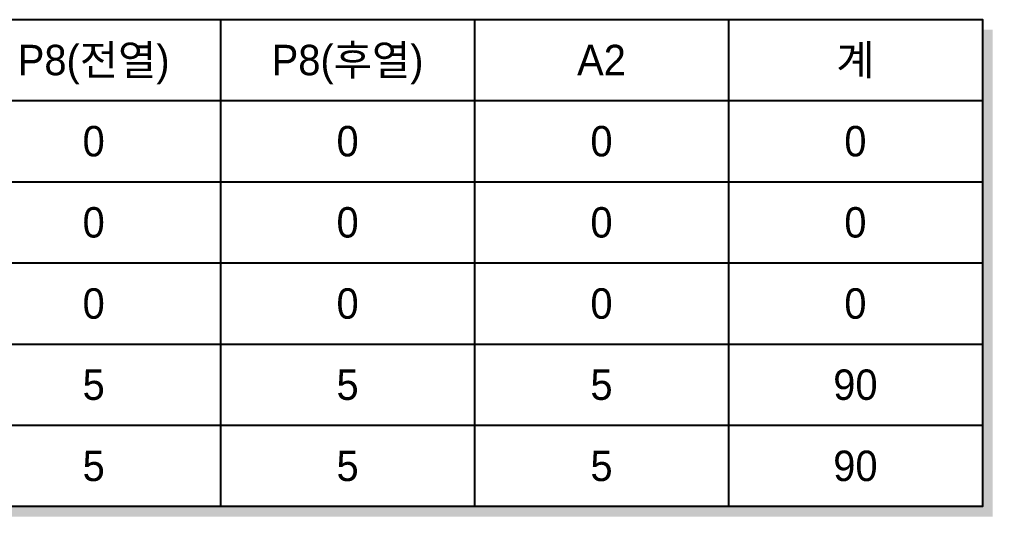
# Model space of a CAD drawing. Header units: feet. Extents: x 0 to 252300, y 0 to 178200.
# Drawn here: x 162948 to 191690, y 24331 to 39031 of the extents above; entities that cross this region are included whole.
import ezdxf
from ezdxf.enums import TextEntityAlignment as Align

# ---------------------------------------------------------------- set-up
doc = ezdxf.new("R2010")
doc.units = ezdxf.units.FT
doc.header["$LTSCALE"] = 3000
doc.header["$MEASUREMENT"] = 0
doc.layers.add('CS-TABL-LIN2', color=1, linetype='CONTINUOUS')
doc.layers.add('CS-TABL-TEX2', color=3, linetype='CONTINUOUS')
doc.styles.add('A_STANDARD', font='')
doc.styles.get('A_STANDARD').set_extended_font_data('Dotum')

msp = doc.modelspace()

# ---------------------------------------------------------------- linework, layer by layer
at = {"layer": 'CS-TABL-LIN2'}
for p, q in [((168890, 39031), (168890, 24631)), ((176390, 39031), (176390, 24631)), ((183890, 39031), (183890, 24631)), ((32390, 36631), (191390, 36631)), ((38390, 34231), (191390, 34231)), ((38390, 31831), (191390, 31831)), ((38390, 29431), (191390, 29431)), ((38390, 27031), (191390, 27031))]:
    msp.add_line(p, q, dxfattribs=at)
msp.add_lwpolyline([(32390, 39031), (191390, 39031), (191390, 24631), (32390, 24631)], close=True, dxfattribs=at)
for points in [[(191390, 38731), (191690, 38731), (191390, 24631), (191690, 24631)], [(32690, 24631), (191690, 24631), (32690, 24331), (191690, 24331)]]:
    msp.add_solid(points, dxfattribs=at)

# ---------------------------------------------------------------- texts
at = {"layer": 'CS-TABL-TEX2', "style": 'A_STANDARD'}
for s, p in [('P8(전열)', (165140, 37831)), ('P8(후열)', (172640, 37831)), ('A2', (180140, 37831)), ('계', (187640, 37831)), ('0', (165140, 35431)), ('0', (172640, 35431)), ('0', (180140, 35431)), ('0', (187640, 35431)), ('0', (165140, 33031)), ('0', (172640, 33031)), ('0', (180140, 33031)), ('0', (187640, 33031)), ('0', (165140, 30631)), ('0', (172640, 30631)), ('0', (180140, 30631)), ('0', (187640, 30631)), ('5', (165140, 28231)), ('5', (172640, 28231)), ('5', (180140, 28231)), ('90', (187640, 28231)), ('5', (165140, 25831)), ('5', (172640, 25831)), ('5', (180140, 25831)), ('90', (187640, 25831))]:
    msp.add_text(s, height=900, dxfattribs=at).set_placement(p, align=Align.MIDDLE_CENTER)

doc.saveas('drawing.dxf')
